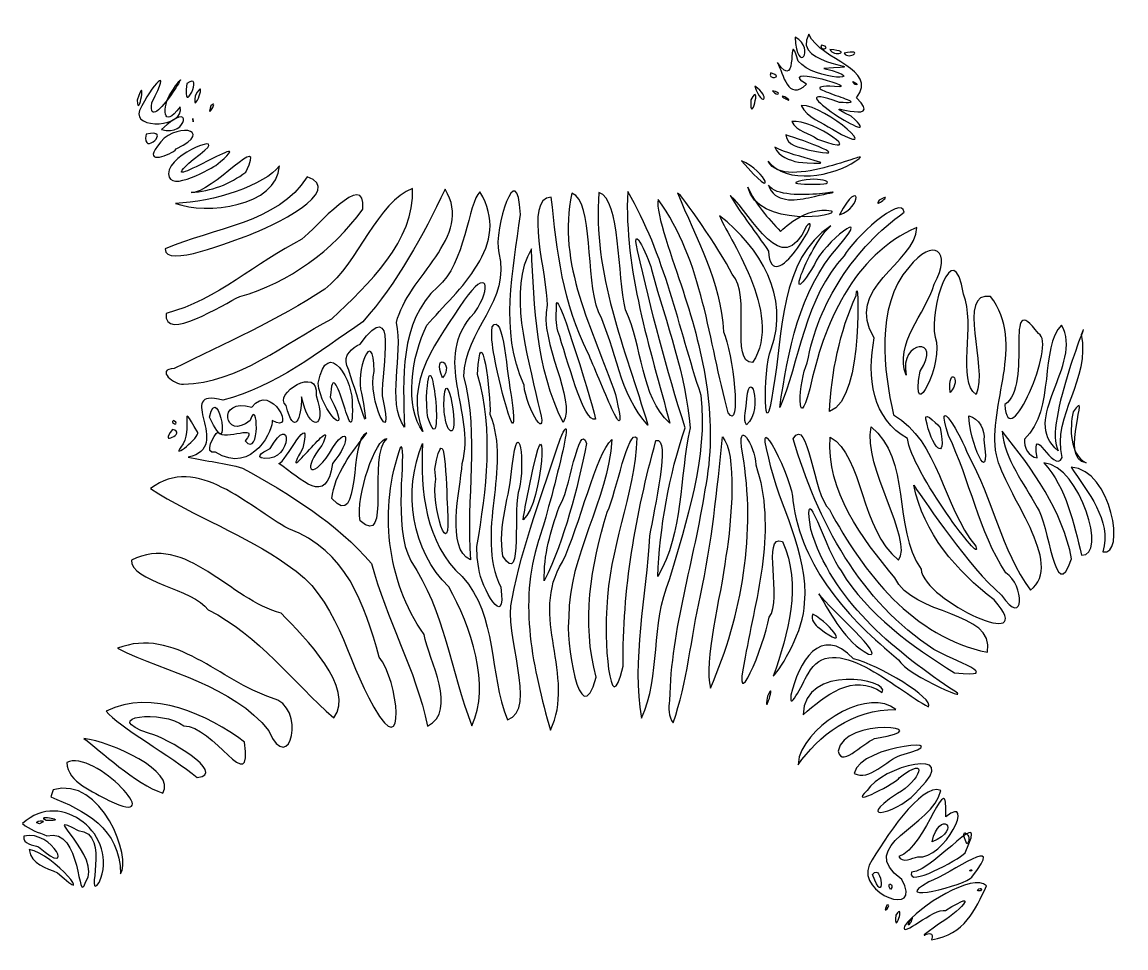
# Model space of a CAD drawing. Header units: centimetres. Extents: x -14.9 to 15.2, y -12.6 to 12.7.
import ezdxf

# ---------------------------------------------------------------- set-up
doc = ezdxf.new("R2010")
doc.units = ezdxf.units.CM
doc.header["$MEASUREMENT"] = 0
doc.layers.add('Layer 1', color=7, linetype='Continuous')

msp = doc.modelspace()

# ---------------------------------------------------------------- linework, layer by layer
at = {"layer": 'Layer 1'}
for points, knots in [([(5.70241, 11.57246), (6.31964, 10.66946), (5.93226, 12.66996), (6.26839, 11.6088), (6.26839, 11.6088), (6.73173, 11.05011), (8.3504, 11.06914), (6.96567, 11.40935), (6.96567, 11.40935), (8.64605, 11.47755), (6.018, 11.41511), (6.55622, 12.34184), (6.55622, 12.34184), (6.9, 11.58428), (8.47344, 11.41812), (7.85519, 10.60873), (7.85519, 10.60873), (8.71512, 9.76498), (6.59485, 10.65318), (7.71439, 10.10418), (7.71439, 10.10418), (8.89226, 9.03941), (5.4115, 11.21385), (7.39008, 10.48206), (7.39008, 10.48206), (8.64421, 10.38611), (5.69274, 11.01126), (7.40236, 10.90975), (7.40236, 10.90975), (7.76872, 10.93205), (5.66057, 11.51229), (6.49484, 10.97378), (6.49484, 10.97378), (5.98419, 10.49926), (5.86393, 11.25485), (5.70241, 11.57246)], [0, 0, 0, 0, 0.1, 0.1, 0.1, 0.1, 0.2, 0.2, 0.2, 0.2, 0.3, 0.3, 0.3, 0.3, 0.4, 0.4, 0.4, 0.4, 0.5, 0.5, 0.5, 0.5, 0.6, 0.6, 0.6, 0.6, 0.7, 0.7, 0.7, 0.7, 0.8, 0.8, 0.8, 0.8, 1, 1, 1, 1]), ([(-11.69028, 10.26258), (-11.35562, 10.95891), (-10.77746, 11.57514), (-11.35499, 10.47056), (-11.35499, 10.47056), (-11.4984, 9.4115), (-9.97199, 12.02612), (-10.83859, 10.73108), (-10.83859, 10.73108), (-11.0599, 10.39151), (-11.07943, 9.67832), (-10.58352, 10.36349), (-10.58352, 10.36349), (-10.43413, 9.79068), (-11.88511, 9.73651), (-11.69027, 10.26258), (-11.69027, 10.26258), (-11.69027, 10.26258), (-11.69028, 10.26258), (-11.69028, 10.26258)], [0, 0, 0, 0, 0.16666667, 0.16666667, 0.16666667, 0.16666667, 0.33333333, 0.33333333, 0.33333333, 0.33333333, 0.5, 0.5, 0.5, 0.5, 0.66666667, 0.66666667, 0.66666667, 0.66666667, 1, 1, 1, 1]), ([(6.35207, 10.39445), (7.03492, 10.4313), (8.72591, 8.85257), (7.20227, 9.7496), (7.20227, 9.7496), (6.91345, 9.94232), (6.50987, 10.05911), (6.35207, 10.39445)], [0, 0, 0, 0, 0.33333333, 0.33333333, 0.33333333, 0.33333333, 1, 1, 1, 1]), ([(-11.1946, 9.2851), (-10.79412, 9.97439), (-9.56986, 9.75641), (-10.68478, 9.21451), (-10.68478, 9.21451), (-10.82835, 9.03962), (-11.60304, 8.77543), (-11.1946, 9.2851)], [0, 0, 0, 0, 0.33333333, 0.33333333, 0.33333333, 0.33333333, 1, 1, 1, 1]), ([(-10.8791, 8.64769), (-10.67801, 9.20394), (-9.02797, 9.75008), (-10.22868, 8.92953), (-10.22868, 8.92953), (-11.57722, 7.75319), (-8.11857, 9.99729), (-9.60758, 8.76164), (-9.60758, 8.76164), (-9.83696, 8.62658), (-11.04401, 7.94445), (-10.87909, 8.64769), (-10.87909, 8.64769), (-10.87909, 8.64769), (-10.8791, 8.64769), (-10.8791, 8.64769)], [0, 0, 0, 0, 0.2, 0.2, 0.2, 0.2, 0.4, 0.4, 0.4, 0.4, 0.6, 0.6, 0.6, 0.6, 1, 1, 1, 1]), ([(-10.23384, 10.04154), (-10.23384, 10.04154), (-10.22894, 9.95007), (-10.22894, 9.95007), (-10.22894, 9.95007), (-10.22894, 9.95007), (-10.23384, 10.04154), (-10.23384, 10.04154)], [0, 0, 0, 0, 0.33333333, 0.33333333, 0.33333333, 0.33333333, 1, 1, 1, 1]), ([(6.09502, 9.96192), (6.67783, 10.03744), (8.26387, 8.91242), (6.79714, 9.48064), (6.79714, 9.48064), (6.57294, 9.655), (6.22622, 9.67667), (6.09502, 9.96192)], [0, 0, 0, 0, 0.33333333, 0.33333333, 0.33333333, 0.33333333, 1, 1, 1, 1]), ([(-10.27851, 8.02642), (-9.74353, 7.95843), (-8.18044, 9.81419), (-8.79322, 8.58383), (-8.79322, 8.58383), (-9.21097, 8.25221), (-9.7487, 8.05988), (-10.27851, 8.02642)], [0, 0, 0, 0, 0.33333333, 0.33333333, 0.33333333, 0.33333333, 1, 1, 1, 1]), ([(5.44791, 8.8791), (5.90596, 7.9938), (8.56891, 9.36531), (7.8359, 8.88752), (7.8359, 8.88752), (7.23379, 8.45934), (5.93658, 8.23805), (5.44791, 8.8791)], [0, 0, 0, 0, 0.33333333, 0.33333333, 0.33333333, 0.33333333, 1, 1, 1, 1]), ([(5.93549, 9.59666), (6.39141, 9.44982), (7.93098, 8.89843), (6.53469, 9.19177), (6.53469, 9.19177), (6.31365, 9.2553), (5.9543, 9.2985), (5.93549, 9.59666)], [0, 0, 0, 0, 0.33333333, 0.33333333, 0.33333333, 0.33333333, 1, 1, 1, 1]), ([(-10.35863, 0.81483), (-9.09393, 1.06257), (-10.80344, 2.7398), (-9.41627, 2.36272), (-9.41627, 2.36272), (-7.99711, 2.73606), (-6.78366, 3.68466), (-5.59832, 4.50393), (-5.59832, 4.50393), (-4.65216, 5.57459), (-3.97062, 6.84178), (-3.35547, 8.1151), (-3.35547, 8.1151), (-2.54939, 6.81608), (-4.40915, 5.7156), (-4.6811, 4.48184), (-4.6811, 4.48184), (-4.48078, 3.57992), (-4.95848, 2.34537), (-4.46827, 1.6308), (-4.46827, 1.6308), (-4.49761, 2.93367), (-4.62249, 4.50158), (-3.5572, 5.45484), (-3.5572, 5.45484), (-2.81471, 6.06043), (-2.72193, 7.76554), (-2.41058, 8.04379), (-2.41058, 8.04379), (-1.51082, 6.58814), (-3.01659, 5.38231), (-3.85439, 4.40661), (-3.85439, 4.40661), (-4.28008, 3.57981), (-4.46579, 2.15925), (-3.9614, 1.51289), (-3.9614, 1.51289), (-4.51103, 2.84339), (-3.54272, 4.03457), (-2.83388, 5.08761), (-2.83388, 5.08761), (-2.22251, 5.98107), (-2.05283, 5.47962), (-2.55573, 4.74477), (-2.55573, 4.74477), (-3.75196, 3.49269), (-2.50514, 2.05935), (-2.89035, 0.64497), (-2.89035, 0.64497), (-2.95192, -0.12103), (-3.33909, -1.68048), (-2.66693, -1.98113), (-2.66693, -1.98113), (-2.79648, -0.32668), (-2.41873, 1.39332), (-2.85137, 3.02369), (-2.85137, 3.02369), (-2.838, 4.25308), (-1.54908, 5.08183), (-1.89315, 6.3815), (-1.89315, 6.3815), (-2.04807, 7.04011), (-1.37711, 9.1041), (-1.30486, 7.42398), (-1.30486, 7.42398), (-1.50059, 5.86045), (-1.8865, 4.2845), (-1.20538, 2.77468), (-1.20538, 2.77468), (-1.15653, 2.12756), (-0.46608, 1.03295), (-0.82621, 2.29901), (-0.82621, 2.29901), (-1.11536, 3.60657), (-1.66365, 5.3824), (-1.00513, 6.48725), (-1.00513, 6.48725), (-0.9236, 4.90027), (-0.88612, 3.24034), (-0.14038, 1.76118), (-0.14038, 1.76118), (0.24006, 2.37472), (-0.80473, 3.93118), (-0.57749, 4.95562), (-0.57749, 4.95562), (-0.55629, 5.73145), (-1.23747, 7.87541), (-0.46186, 7.89779), (-0.46186, 7.89779), (-0.31339, 6.44115), (-0.14489, 4.98633), (0.53726, 3.65648), (0.53726, 3.65648), (0.83771, 2.99514), (1.72408, 0.63293), (1.2878, 2.52138), (1.2878, 2.52138), (0.6816, 4.27548), (-0.32918, 6.09126), (0.09988, 8.00642), (0.09988, 8.00642), (0.70376, 7.78165), (0.46001, 5.70116), (0.82225, 4.77198), (0.82225, 4.77198), (1.3232, 3.77059), (1.37995, 2.52732), (2.16983, 1.68875), (2.16983, 1.68875), (1.55706, 3.7532), (0.65504, 5.82949), (0.83676, 8.02713), (0.83676, 8.02713), (1.43038, 7.82929), (1.33271, 5.76567), (1.56296, 4.82553), (1.56296, 4.82553), (2.02398, 3.85603), (1.9669, 2.45703), (2.7665, 1.74413), (2.7665, 1.74413), (2.22786, 3.81134), (1.52095, 5.89347), (1.61956, 8.05184), (1.61956, 8.05184), (2.6348, 6.33772), (3.0039, 4.35731), (3.62244, 2.49616), (3.62244, 2.49616), (3.81728, 0.78832), (3.22542, -0.90021), (2.76408, -2.52384), (2.76408, -2.52384), (2.24131, -3.71861), (2.52941, -5.15713), (1.9964, -6.29521), (1.9964, -6.29521), (1.71463, -4.75056), (2.13009, -2.95917), (2.21666, -1.32696), (2.21666, -1.32696), (2.33255, -0.62387), (2.81591, 1.39232), (2.39007, 1.26363), (2.39007, 1.26363), (1.8358, -0.73995), (1.47222, -2.80137), (1.49525, -4.88301), (1.49525, -4.88301), (1.1181, -6.58254), (0.96673, -3.93142), (1.05331, -3.28382), (1.05331, -3.28382), (1.09816, -1.70358), (1.80363, -0.22896), (1.87379, 1.34097), (1.87379, 1.34097), (1.63282, 1.61548), (1.31505, -0.13665), (1.06479, -0.68499), (1.06479, -0.68499), (0.61369, -2.13016), (0.35694, -3.7077), (0.76232, -5.18374), (0.76232, -5.18374), (0.29998, -6.82573), (-0.07512, -4.08067), (0.01404, -3.54328), (0.01404, -3.54328), (0.0123, -1.84397), (1.09031, -0.38246), (1.18704, 1.29016), (1.18704, 1.29016), (0.76129, 0.91933), (0.31107, -1.06129), (-0.15427, -2.03932), (-0.15427, -2.03932), (-1.08688, -3.49213), (0.22852, -5.16055), (-0.48708, -6.63018), (-0.48708, -6.63018), (-0.95816, -4.95277), (-1.36985, -3.17363), (-0.80856, -1.45913), (-0.80856, -1.45913), (-0.65597, -1.07758), (0.33044, 2.62503), (-0.22308, 1.30807), (-0.22308, 1.30807), (-0.67808, -0.13678), (-1.25375, -1.56204), (-1.52739, -3.04808), (-1.52739, -3.04808), (-1.78705, -3.97728), (-0.81101, -6.06496), (-1.65302, -6.34273), (-1.65302, -6.34273), (-2.18292, -5.0699), (-1.90436, -3.53027), (-2.89464, -2.44237), (-2.89464, -2.44237), (-3.90481, -1.51137), (-4.0327, -0.11502), (-3.97317, 1.18142), (-3.97317, 1.18142), (-4.51684, -0.0966), (-4.26953, -1.7474), (-3.25288, -2.72005), (-3.25288, -2.72005), (-2.65924, -3.79539), (-2.10576, -5.42476), (-2.62842, -6.51054), (-2.62842, -6.51054), (-3.21001, -5.01655), (-3.36405, -3.38889), (-4.29292, -2.00938), (-4.29292, -2.00938), (-4.79752, -1.09217), (-4.40665, 0.98044), (-4.56035, 1.10091), (-4.56035, 1.10091), (-5.17472, -0.57889), (-4.96127, -2.54809), (-3.93135, -4.01537), (-3.93135, -4.01537), (-3.80183, -4.73419), (-2.99809, -6.09252), (-3.83754, -6.52044), (-3.83754, -6.52044), (-4.15152, -4.9769), (-4.96608, -3.5891), (-5.36463, -2.08336), (-5.36463, -2.08336), (-6.30305, -0.99009), (-7.62495, -0.16894), (-8.87613, 0.51341), (-8.87613, 0.51341), (-9.35994, 0.66241), (-9.86815, 0.69746), (-10.35863, 0.81483)], [0, 0, 0, 0, 0.01639344, 0.01639344, 0.01639344, 0.01639344, 0.03278689, 0.03278689, 0.03278689, 0.03278689, 0.04918033, 0.04918033, 0.04918033, 0.04918033, 0.06557377, 0.06557377, 0.06557377, 0.06557377, 0.08196721, 0.08196721, 0.08196721, 0.08196721, 0.09836066, 0.09836066, 0.09836066, 0.09836066, 0.1147541, 0.1147541, 0.1147541, 0.1147541, 0.13114754, 0.13114754, 0.13114754, 0.13114754, 0.14754098, 0.14754098, 0.14754098, 0.14754098, 0.16393443, 0.16393443, 0.16393443, 0.16393443, 0.18032787, 0.18032787, 0.18032787, 0.18032787, 0.19672131, 0.19672131, 0.19672131, 0.19672131, 0.21311475, 0.21311475, 0.21311475, 0.21311475, 0.2295082, 0.2295082, 0.2295082, 0.2295082, 0.24590164, 0.24590164, 0.24590164, 0.24590164, 0.26229508, 0.26229508, 0.26229508, 0.26229508, 0.27868852, 0.27868852, 0.27868852, 0.27868852, 0.29508197, 0.29508197, 0.29508197, 0.29508197, 0.31147541, 0.31147541, 0.31147541, 0.31147541, 0.32786885, 0.32786885, 0.32786885, 0.32786885, 0.3442623, 0.3442623, 0.3442623, 0.3442623, 0.36065574, 0.36065574, 0.36065574, 0.36065574, 0.37704918, 0.37704918, 0.37704918, 0.37704918, 0.39344262, 0.39344262, 0.39344262, 0.39344262, 0.40983607, 0.40983607, 0.40983607, 0.40983607, 0.42622951, 0.42622951, 0.42622951, 0.42622951, 0.44262295, 0.44262295, 0.44262295, 0.44262295, 0.45901639, 0.45901639, 0.45901639, 0.45901639, 0.47540984, 0.47540984, 0.47540984, 0.47540984, 0.49180328, 0.49180328, 0.49180328, 0.49180328, 0.50819672, 0.50819672, 0.50819672, 0.50819672, 0.52459016, 0.52459016, 0.52459016, 0.52459016, 0.54098361, 0.54098361, 0.54098361, 0.54098361, 0.55737705, 0.55737705, 0.55737705, 0.55737705, 0.57377049, 0.57377049, 0.57377049, 0.57377049, 0.59016393, 0.59016393, 0.59016393, 0.59016393, 0.60655738, 0.60655738, 0.60655738, 0.60655738, 0.62295082, 0.62295082, 0.62295082, 0.62295082, 0.63934426, 0.63934426, 0.63934426, 0.63934426, 0.6557377, 0.6557377, 0.6557377, 0.6557377, 0.67213115, 0.67213115, 0.67213115, 0.67213115, 0.68852459, 0.68852459, 0.68852459, 0.68852459, 0.70491803, 0.70491803, 0.70491803, 0.70491803, 0.72131148, 0.72131148, 0.72131148, 0.72131148, 0.73770492, 0.73770492, 0.73770492, 0.73770492, 0.75409836, 0.75409836, 0.75409836, 0.75409836, 0.7704918, 0.7704918, 0.7704918, 0.7704918, 0.78688525, 0.78688525, 0.78688525, 0.78688525, 0.80327869, 0.80327869, 0.80327869, 0.80327869, 0.81967213, 0.81967213, 0.81967213, 0.81967213, 0.83606557, 0.83606557, 0.83606557, 0.83606557, 0.85245902, 0.85245902, 0.85245902, 0.85245902, 0.86885246, 0.86885246, 0.86885246, 0.86885246, 0.8852459, 0.8852459, 0.8852459, 0.8852459, 0.90163934, 0.90163934, 0.90163934, 0.90163934, 0.91803279, 0.91803279, 0.91803279, 0.91803279, 0.93442623, 0.93442623, 0.93442623, 0.93442623, 0.95081967, 0.95081967, 0.95081967, 0.95081967, 0.96721311, 0.96721311, 0.96721311, 0.96721311, 1, 1, 1, 1]), ([(5.63337, 9.26528), (6.15697, 8.96083), (7.7502, 8.73894), (6.27498, 8.84964), (6.27498, 8.84964), (6.02927, 8.91038), (5.73446, 8.99937), (5.63337, 9.26528)], [0, 0, 0, 0, 0.33333333, 0.33333333, 0.33333333, 0.33333333, 1, 1, 1, 1]), ([(-10.70341, 7.73033), (-9.68743, 7.75456), (-8.25362, 8.23073), (-7.87616, 8.75136), (-7.87616, 8.75136), (-7.93199, 7.63651), (-9.87829, 7.41418), (-10.70341, 7.73033), (-10.70341, 7.73033), (-10.70341, 7.73033), (-10.70341, 7.73033), (-10.70341, 7.73033)], [0, 0, 0, 0, 0.25, 0.25, 0.25, 0.25, 0.5, 0.5, 0.5, 0.5, 1, 1, 1, 1]), ([(-10.96448, 4.72928), (-9.57075, 5.09613), (-8.49605, 6.13001), (-7.26507, 6.75275), (-7.26507, 6.75275), (-6.87357, 7.05519), (-5.50352, 8.69175), (-5.59947, 7.5751), (-5.59947, 7.5751), (-6.42658, 6.43829), (-7.6005, 5.56976), (-8.95493, 5.18845), (-8.95493, 5.18845), (-9.39838, 4.99372), (-11.03727, 3.91844), (-10.96448, 4.72928)], [0, 0, 0, 0, 0.2, 0.2, 0.2, 0.2, 0.4, 0.4, 0.4, 0.4, 0.6, 0.6, 0.6, 0.6, 1, 1, 1, 1]), ([(-10.99013, 6.48885), (-9.69946, 7.05894), (-7.90257, 7.18228), (-7.12035, 8.45393), (-7.12035, 8.45393), (-6.0472, 8.07677), (-8.09673, 7.07852), (-8.71181, 6.86745), (-8.71181, 6.86745), (-9.15755, 6.70065), (-11.01136, 5.95101), (-10.99013, 6.48885)], [0, 0, 0, 0, 0.25, 0.25, 0.25, 0.25, 0.5, 0.5, 0.5, 0.5, 1, 1, 1, 1]), ([(6.26495, 8.32202), (6.83412, 8.51456), (7.57847, 8.20283), (6.57074, 8.25675), (6.57074, 8.25675), (6.65014, 8.25518), (5.98852, 8.2479), (6.26495, 8.32202)], [0, 0, 0, 0, 0.33333333, 0.33333333, 0.33333333, 0.33333333, 1, 1, 1, 1]), ([(-10.74328, 3.23219), (-9.3551, 3.90719), (-7.92681, 4.55372), (-6.63516, 5.39138), (-6.63516, 5.39138), (-5.72815, 6.112), (-5.18287, 7.79875), (-4.24689, 8.13157), (-4.24689, 8.13157), (-4.18112, 6.71502), (-5.44481, 5.51839), (-6.44318, 4.58711), (-6.44318, 4.58711), (-7.72913, 3.92266), (-8.99274, 2.82468), (-10.49139, 2.80696), (-10.49139, 2.80696), (-10.74281, 2.76706), (-11.26187, 3.20585), (-10.74327, 3.23219), (-10.74327, 3.23219), (-10.74327, 3.23219), (-10.74328, 3.23219), (-10.74328, 3.23219)], [0, 0, 0, 0, 0.14285714, 0.14285714, 0.14285714, 0.14285714, 0.28571429, 0.28571429, 0.28571429, 0.28571429, 0.42857143, 0.42857143, 0.42857143, 0.42857143, 0.57142857, 0.57142857, 0.57142857, 0.57142857, 0.71428571, 0.71428571, 0.71428571, 0.71428571, 1, 1, 1, 1]), ([(4.89627, 8.17463), (5.14909, 7.05596), (7.46137, 7.37385), (7.1695, 7.52355), (7.1695, 7.52355), (6.48437, 7.6822), (5.77218, 6.95815), (5.7873, 6.96505), (5.7873, 6.96505), (5.4496, 7.33071), (5.08629, 7.70686), (4.89627, 8.17463)], [0, 0, 0, 0, 0.25, 0.25, 0.25, 0.25, 0.5, 0.5, 0.5, 0.5, 1, 1, 1, 1]), ([(5.45722, 8.22116), (5.85628, 7.64169), (8.41519, 8.30126), (6.55367, 7.88504), (6.55367, 7.88504), (6.17105, 7.78826), (5.61591, 7.75132), (5.45722, 8.22116)], [0, 0, 0, 0, 0.33333333, 0.33333333, 0.33333333, 0.33333333, 1, 1, 1, 1]), ([(2.75999, -5.81383), (2.79917, -3.85532), (3.43424, -1.98788), (3.72291, -0.07682), (3.72291, -0.07682), (4.09598, 1.76345), (3.70914, 3.60116), (3.12809, 5.34954), (3.12809, 5.34954), (2.86006, 6.17338), (2.369, 7.46609), (2.44889, 7.83684), (2.44889, 7.83684), (3.68165, 6.15463), (3.818, 3.97673), (4.36186, 2.0193), (4.36186, 2.0193), (4.72873, 1.45767), (4.49474, 3.68735), (4.22836, 4.22958), (4.22836, 4.22958), (4.16906, 5.60023), (3.4762, 6.77627), (2.97924, 8.01614), (2.97924, 8.01614), (3.07342, 7.98422), (4.13459, 6.48216), (4.46747, 5.80065), (4.46747, 5.80065), (5.01819, 5.21661), (4.38771, 3.3879), (5.02525, 3.39013), (5.02525, 3.39013), (5.90475, 4.73605), (4.2901, 6.87828), (4.12696, 7.38943), (4.12696, 7.38943), (5.23256, 6.52552), (6.05208, 5.18502), (5.52838, 3.7661), (5.52838, 3.7661), (5.29006, 3.13484), (5.34421, 0.91761), (5.58618, 2.67222), (5.58618, 2.67222), (5.85655, 4.16893), (5.76045, 6.22039), (7.16166, 7.11506), (7.16166, 7.11506), (6.61673, 6.72306), (5.77643, 4.51244), (6.7105, 6.06401), (6.7105, 6.06401), (6.94851, 6.66106), (8.36818, 7.73773), (7.35399, 6.54216), (7.35399, 6.54216), (6.2846, 5.33533), (5.99393, 3.69669), (5.76374, 2.16726), (5.76374, 2.16726), (6.28517, 3.34929), (6.4556, 5.1989), (7.52347, 6.29568), (7.52347, 6.29568), (7.74974, 6.74883), (9.10894, 7.99761), (9.15704, 7.48641), (9.15704, 7.48641), (7.79454, 6.51606), (6.81293, 5.02747), (6.51482, 3.38027), (6.51482, 3.38027), (6.27524, 2.91293), (6.21855, 1.33031), (6.58849, 2.67112), (6.58849, 2.67112), (6.94762, 4.41397), (7.76951, 6.3327), (9.50314, 7.07097), (9.50314, 7.07097), (9.47117, 6.10302), (7.48154, 5.40948), (8.34278, 4.06405), (8.34278, 4.06405), (8.13359, 2.99884), (8.2906, 1.83596), (9.24926, 1.32287), (9.24926, 1.32287), (9.34484, 0.43248), (11.36077, -2.23353), (11.10632, -1.61506), (11.10632, -1.61506), (10.20074, -0.50521), (10.11905, 1.23468), (8.8644, 1.97124), (8.8644, 1.97124), (8.60748, 3.13709), (8.35432, 4.92305), (9.28299, 5.98623), (9.28299, 5.98623), (9.95206, 6.83295), (10.47464, 6.4336), (9.97819, 5.5293), (9.97819, 5.5293), (9.73455, 4.72378), (8.8776, 3.89868), (9.20973, 3.04825), (9.20973, 3.04825), (9.01581, 4.02117), (10.2306, 4.10406), (9.59013, 3.16119), (9.59013, 3.16119), (9.31343, 1.54849), (10.27478, 3.42619), (9.9991, 4.08383), (9.9991, 4.08383), (9.82274, 4.82081), (10.5099, 6.96599), (10.77081, 5.25395), (10.77081, 5.25395), (11.12349, 4.45753), (10.58409, 2.8423), (11.12165, 2.52423), (11.12165, 2.52423), (11.4494, 3.25986), (10.56165, 5.34109), (11.51477, 5.19303), (11.51477, 5.19303), (12.49893, 3.8833), (11.41963, 2.27399), (11.67065, 0.87363), (11.67065, 0.87363), (11.91052, -0.2127), (13.56702, -2.09591), (12.59697, -2.81059), (12.59697, -2.81059), (11.80321, -1.71775), (11.56695, -0.31164), (10.89994, 0.87385), (10.89994, 0.87385), (10.7153, 1.39779), (9.96129, 2.67722), (10.3633, 1.40775), (10.3633, 1.40775), (10.95464, 0.18687), (11.18955, -1.21675), (11.92678, -2.33879), (11.92678, -2.33879), (12.44104, -2.66185), (12.46072, -3.8773), (11.80694, -2.94355), (11.80694, -2.94355), (10.90119, -2.16808), (9.80544, -0.48754), (9.41619, 0.04758), (9.41619, 0.04758), (9.67948, -1.24701), (10.58687, -2.30153), (11.6128, -3.07578), (11.6128, -3.07578), (12.89994, -4.5668), (9.70878, -3.11692), (9.61649, -2.24061), (9.61649, -2.24061), (8.83757, -1.09389), (9.35363, 0.7784), (8.25521, 1.63688), (8.25521, 1.63688), (8.0241, 0.55695), (9.42787, -1.46437), (8.99905, -1.98953), (8.99905, -1.98953), (7.96533, -1.17947), (8.04751, 0.84125), (7.14248, 1.35988), (7.14248, 1.35988), (7.02562, -0.10558), (8.00913, -1.4058), (8.90274, -2.47171), (8.90274, -2.47171), (9.39255, -3.54437), (11.62952, -3.34559), (11.43081, -4.50375), (11.43081, -4.50375), (9.39845, -4.09607), (8.04922, -2.3413), (7.11805, -0.61256), (7.11805, -0.61256), (6.66993, -0.2169), (6.54301, 1.98488), (6.13152, 1.31652), (6.13152, 1.31652), (6.77931, -0.91532), (7.96949, -3.13604), (9.96995, -4.4274), (9.96995, -4.4274), (10.48557, -4.72099), (11.9364, -5.21577), (10.53114, -5.06216), (10.53114, -5.06216), (9.36419, -4.33524), (8.16566, -3.4842), (7.43657, -2.28802), (7.43657, -2.28802), (7.06677, -1.82979), (6.36463, 0.46029), (6.60972, -1.15468), (6.60972, -1.15468), (7.17995, -3.05913), (8.82188, -4.4069), (10.40493, -5.48425), (10.40493, -5.48425), (11.28598, -6.00392), (9.23843, -5.14912), (9.00529, -4.70651), (9.00529, -4.70651), (7.63966, -3.59695), (6.35105, -2.19054), (6.12267, -0.36881), (6.12267, -0.36881), (6.14878, 0.15179), (5.02149, 2.38869), (5.46573, 0.78856), (5.46573, 0.78856), (5.7446, -0.53775), (6.56395, -1.7812), (6.4421, -3.16342), (6.4421, -3.16342), (6.43118, -3.89965), (5.80945, -4.92894), (5.58801, -5.15877), (5.58801, -5.15877), (5.99228, -3.98929), (6.37469, -2.67768), (5.84126, -1.48464), (5.84126, -1.48464), (5.25373, -1.26187), (5.86652, -3.06452), (5.47359, -3.55058), (5.47359, -3.55058), (5.36407, -4.30131), (4.43832, -6.47001), (4.82094, -4.63876), (4.82094, -4.63876), (5.13626, -2.91678), (5.69364, -1.12408), (5.11189, 0.60743), (5.11189, 0.60743), (5.09273, 1.14096), (4.57207, 1.94714), (4.74816, 0.91948), (4.74816, 0.91948), (5.13281, -1.24157), (4.73855, -3.48231), (3.88048, -5.48105), (3.88048, -5.48105), (3.67245, -4.77442), (4.16405, -2.99498), (4.29831, -1.88691), (4.29831, -1.88691), (4.45451, -0.93339), (4.6078, 0.93824), (4.20136, 1.36484), (4.20136, 1.36484), (4.05944, -0.08375), (3.91597, -1.52855), (3.60301, -2.95598), (3.60301, -2.95598), (3.34759, -4.10506), (3.24154, -5.33436), (2.86084, -6.42762), (2.86084, -6.42762), (2.73018, -6.25347), (2.73114, -6.01924), (2.75999, -5.81384), (2.75999, -5.81384), (2.75999, -5.81384), (2.75999, -5.81383), (2.75999, -5.81383)], [0, 0, 0, 0, 0.01408451, 0.01408451, 0.01408451, 0.01408451, 0.02816901, 0.02816901, 0.02816901, 0.02816901, 0.04225352, 0.04225352, 0.04225352, 0.04225352, 0.05633803, 0.05633803, 0.05633803, 0.05633803, 0.07042254, 0.07042254, 0.07042254, 0.07042254, 0.08450704, 0.08450704, 0.08450704, 0.08450704, 0.09859155, 0.09859155, 0.09859155, 0.09859155, 0.11267606, 0.11267606, 0.11267606, 0.11267606, 0.12676056, 0.12676056, 0.12676056, 0.12676056, 0.14084507, 0.14084507, 0.14084507, 0.14084507, 0.15492958, 0.15492958, 0.15492958, 0.15492958, 0.16901408, 0.16901408, 0.16901408, 0.16901408, 0.18309859, 0.18309859, 0.18309859, 0.18309859, 0.1971831, 0.1971831, 0.1971831, 0.1971831, 0.21126761, 0.21126761, 0.21126761, 0.21126761, 0.22535211, 0.22535211, 0.22535211, 0.22535211, 0.23943662, 0.23943662, 0.23943662, 0.23943662, 0.25352113, 0.25352113, 0.25352113, 0.25352113, 0.26760563, 0.26760563, 0.26760563, 0.26760563, 0.28169014, 0.28169014, 0.28169014, 0.28169014, 0.29577465, 0.29577465, 0.29577465, 0.29577465, 0.30985915, 0.30985915, 0.30985915, 0.30985915, 0.32394366, 0.32394366, 0.32394366, 0.32394366, 0.33802817, 0.33802817, 0.33802817, 0.33802817, 0.35211268, 0.35211268, 0.35211268, 0.35211268, 0.36619718, 0.36619718, 0.36619718, 0.36619718, 0.38028169, 0.38028169, 0.38028169, 0.38028169, 0.3943662, 0.3943662, 0.3943662, 0.3943662, 0.4084507, 0.4084507, 0.4084507, 0.4084507, 0.42253521, 0.42253521, 0.42253521, 0.42253521, 0.43661972, 0.43661972, 0.43661972, 0.43661972, 0.45070423, 0.45070423, 0.45070423, 0.45070423, 0.46478873, 0.46478873, 0.46478873, 0.46478873, 0.47887324, 0.47887324, 0.47887324, 0.47887324, 0.49295775, 0.49295775, 0.49295775, 0.49295775, 0.50704225, 0.50704225, 0.50704225, 0.50704225, 0.52112676, 0.52112676, 0.52112676, 0.52112676, 0.53521127, 0.53521127, 0.53521127, 0.53521127, 0.54929577, 0.54929577, 0.54929577, 0.54929577, 0.56338028, 0.56338028, 0.56338028, 0.56338028, 0.57746479, 0.57746479, 0.57746479, 0.57746479, 0.5915493, 0.5915493, 0.5915493, 0.5915493, 0.6056338, 0.6056338, 0.6056338, 0.6056338, 0.61971831, 0.61971831, 0.61971831, 0.61971831, 0.63380282, 0.63380282, 0.63380282, 0.63380282, 0.64788732, 0.64788732, 0.64788732, 0.64788732, 0.66197183, 0.66197183, 0.66197183, 0.66197183, 0.67605634, 0.67605634, 0.67605634, 0.67605634, 0.69014085, 0.69014085, 0.69014085, 0.69014085, 0.70422535, 0.70422535, 0.70422535, 0.70422535, 0.71830986, 0.71830986, 0.71830986, 0.71830986, 0.73239437, 0.73239437, 0.73239437, 0.73239437, 0.74647887, 0.74647887, 0.74647887, 0.74647887, 0.76056338, 0.76056338, 0.76056338, 0.76056338, 0.77464789, 0.77464789, 0.77464789, 0.77464789, 0.78873239, 0.78873239, 0.78873239, 0.78873239, 0.8028169, 0.8028169, 0.8028169, 0.8028169, 0.81690141, 0.81690141, 0.81690141, 0.81690141, 0.83098592, 0.83098592, 0.83098592, 0.83098592, 0.84507042, 0.84507042, 0.84507042, 0.84507042, 0.85915493, 0.85915493, 0.85915493, 0.85915493, 0.87323944, 0.87323944, 0.87323944, 0.87323944, 0.88732394, 0.88732394, 0.88732394, 0.88732394, 0.90140845, 0.90140845, 0.90140845, 0.90140845, 0.91549296, 0.91549296, 0.91549296, 0.91549296, 0.92957746, 0.92957746, 0.92957746, 0.92957746, 0.94366197, 0.94366197, 0.94366197, 0.94366197, 0.95774648, 0.95774648, 0.95774648, 0.95774648, 0.97183099, 0.97183099, 0.97183099, 0.97183099, 1, 1, 1, 1]), ([(4.41462, 7.94732), (5.0362, 7.40112), (5.81511, 5.61022), (6.49137, 7.108), (6.49137, 7.108), (7.00154, 7.61168), (5.53114, 5.0313), (5.45942, 6.4278), (5.45942, 6.4278), (5.11988, 6.94032), (4.72277, 7.41394), (4.41462, 7.94732)], [0, 0, 0, 0, 0.25, 0.25, 0.25, 0.25, 0.5, 0.5, 0.5, 0.5, 1, 1, 1, 1]), ([(1.88826, 6.44303), (2.25945, 4.81689), (2.67717, 3.20017), (3.18697, 1.61154), (3.18697, 1.61154), (2.74631, 0.32383), (2.49148, -1.12683), (2.43874, -2.44301), (2.43874, -2.44301), (3.1493, -1.23435), (3.02479, 0.26298), (3.31948, 1.6083), (3.31948, 1.6083), (3.21728, 3.05206), (2.66513, 4.45852), (2.28854, 5.8637), (2.28854, 5.8637), (2.23715, 6.14749), (1.69008, 7.34853), (1.88826, 6.44303)], [0, 0, 0, 0, 0.16666667, 0.16666667, 0.16666667, 0.16666667, 0.33333333, 0.33333333, 0.33333333, 0.33333333, 0.5, 0.5, 0.5, 0.5, 0.66666667, 0.66666667, 0.66666667, 0.66666667, 1, 1, 1, 1]), ([(7.12616, 2.05466), (8.10761, 2.38653), (7.8896, 6.08127), (7.85141, 5.22054), (7.85141, 5.22054), (7.40166, 4.2497), (7.16027, 3.08605), (7.12616, 2.05466)], [0, 0, 0, 0, 0.33333333, 0.33333333, 0.33333333, 0.33333333, 1, 1, 1, 1]), ([(-0.28437, 4.24377), (-0.02778, 3.53019), (0.41169, 1.71516), (0.7465, 1.8509), (0.7465, 1.8509), (0.57212, 2.55008), (-0.39439, 5.70967), (-0.31881, 4.89513), (-0.31881, 4.89513), (-0.33798, 4.67792), (-0.32913, 4.45752), (-0.28437, 4.24378), (-0.28437, 4.24378), (-0.28437, 4.24378), (-0.28437, 4.24377), (-0.28437, 4.24377)], [0, 0, 0, 0, 0.2, 0.2, 0.2, 0.2, 0.4, 0.4, 0.4, 0.4, 0.6, 0.6, 0.6, 0.6, 1, 1, 1, 1]), ([(11.90038, 2.25007), (12.70098, 2.75165), (11.80831, 5.53065), (12.82172, 4.17952), (12.82172, 4.17952), (13.32188, 3.95225), (11.97571, 0.78263), (11.90038, 2.25007)], [0, 0, 0, 0, 0.33333333, 0.33333333, 0.33333333, 0.33333333, 1, 1, 1, 1]), ([(-6.03384, 3.31045), (-5.78672, 2.68311), (-5.31553, 0.84388), (-5.63672, 2.55646), (-5.63672, 2.55646), (-5.81819, 3.10225), (-5.32443, 4.4675), (-5.28898, 3.14505), (-5.28898, 3.14505), (-5.5054, 2.41829), (-4.70364, 0.83607), (-5.07244, 2.48075), (-5.07244, 2.48075), (-5.09616, 3.21849), (-4.63052, 5.28724), (-5.67653, 3.89602), (-5.67653, 3.89602), (-5.89357, 3.79466), (-6.13696, 3.58341), (-6.03383, 3.31045), (-6.03383, 3.31045), (-6.03383, 3.31045), (-6.03384, 3.31045), (-6.03384, 3.31045)], [0, 0, 0, 0, 0.14285714, 0.14285714, 0.14285714, 0.14285714, 0.28571429, 0.28571429, 0.28571429, 0.28571429, 0.42857143, 0.42857143, 0.42857143, 0.42857143, 0.57142857, 0.57142857, 0.57142857, 0.57142857, 0.71428571, 0.71428571, 0.71428571, 0.71428571, 1, 1, 1, 1]), ([(-1.99147, 3.43315), (-1.87294, 2.77155), (-1.31301, 0.64578), (-1.54302, 2.43502), (-1.54302, 2.43502), (-1.67923, 2.98286), (-1.75373, 4.82185), (-2.07526, 4.36546), (-2.07526, 4.36546), (-2.11357, 4.05263), (-2.04944, 3.73899), (-1.99147, 3.43315)], [0, 0, 0, 0, 0.25, 0.25, 0.25, 0.25, 0.5, 0.5, 0.5, 0.5, 1, 1, 1, 1]), ([(12.44121, 1.3019), (13.28916, 2.12968), (12.83575, 3.80989), (13.45013, 4.41442), (13.45013, 4.41442), (14.05368, 3.32737), (12.2809, 1.83748), (13.35886, 0.98961), (13.35886, 0.98961), (12.92561, 1.68031), (14.34735, 5.0259), (13.9875, 4.15198), (13.9875, 4.15198), (14.2583, 2.93777), (13.18722, 1.97798), (13.46228, 0.8032), (13.46228, 0.8032), (13.23295, 0.31671), (12.61054, 1.86182), (12.78311, 0.79451), (12.78311, 0.79451), (12.56034, 0.82922), (12.40186, 1.08772), (12.44121, 1.30189), (12.44121, 1.30189), (12.44121, 1.30189), (12.44121, 1.3019), (12.44121, 1.3019)], [0, 0, 0, 0, 0.125, 0.125, 0.125, 0.125, 0.25, 0.25, 0.25, 0.25, 0.375, 0.375, 0.375, 0.375, 0.5, 0.5, 0.5, 0.5, 0.625, 0.625, 0.625, 0.625, 0.75, 0.75, 0.75, 0.75, 1, 1, 1, 1]), ([(-3.82918, 1.89045), (-3.33189, 0.46435), (-3.76676, 4.51645), (-3.86287, 2.43705), (-3.86287, 2.43705), (-3.86027, 2.25452), (-3.85256, 2.07164), (-3.82918, 1.89045)], [0, 0, 0, 0, 0.33333333, 0.33333333, 0.33333333, 0.33333333, 1, 1, 1, 1]), ([(-2.43558, -2.22461), (-2.38826, -2.72436), (-1.66508, -3.96345), (-1.8414, -2.73318), (-1.8414, -2.73318), (-2.55202, -1.21588), (-1.53527, 0.48687), (-2.13531, 1.98847), (-2.13531, 1.98847), (-2.09922, 2.51394), (-2.3865, 4.71955), (-2.47378, 3.06964), (-2.47378, 3.06964), (-2.01733, 1.51035), (-2.23046, -0.04733), (-2.48814, -1.61823), (-2.48814, -1.61823), (-2.48814, -1.61823), (-2.47878, -1.92215), (-2.47878, -1.92215), (-2.47878, -1.92215), (-2.47878, -1.92215), (-2.43558, -2.22461), (-2.43558, -2.22461)], [0, 0, 0, 0, 0.14285714, 0.14285714, 0.14285714, 0.14285714, 0.28571429, 0.28571429, 0.28571429, 0.28571429, 0.42857143, 0.42857143, 0.42857143, 0.42857143, 0.57142857, 0.57142857, 0.57142857, 0.57142857, 0.71428571, 0.71428571, 0.71428571, 0.71428571, 1, 1, 1, 1]), ([(-6.81993, 2.83438), (-6.74058, 2.05176), (-5.84417, 1.16384), (-6.48611, 2.44807), (-6.48611, 2.44807), (-6.4004, 3.92039), (-5.84571, 0.62013), (-5.88806, 2.21111), (-5.88806, 2.21111), (-5.83956, 2.8631), (-6.55615, 4.13822), (-6.81993, 2.83438)], [0, 0, 0, 0, 0.25, 0.25, 0.25, 0.25, 0.5, 0.5, 0.5, 0.5, 1, 1, 1, 1]), ([(-3.27242, 1.59471), (-2.87277, 1.06306), (-3.36764, 3.76932), (-3.39048, 2.2055), (-3.39048, 2.2055), (-3.37864, 1.99836), (-3.35548, 1.7874), (-3.27242, 1.59471)], [0, 0, 0, 0, 0.33333333, 0.33333333, 0.33333333, 0.33333333, 1, 1, 1, 1]), ([(-7.69376, 2.22223), (-7.46266, 1.35595), (-7.27844, 1.86091), (-7.27333, 2.45971), (-7.27333, 2.45971), (-7.06477, 1.48712), (-6.5566, 1.55289), (-6.87656, 2.49828), (-6.87656, 2.49828), (-6.76556, 3.34751), (-8.0836, 2.51949), (-7.69376, 2.22223)], [0, 0, 0, 0, 0.25, 0.25, 0.25, 0.25, 0.5, 0.5, 0.5, 0.5, 1, 1, 1, 1]), ([(4.85948, 1.69238), (5.36122, 2.14163), (4.89769, 3.46135), (4.85435, 2.19885), (4.85435, 2.19885), (4.82358, 2.03418), (4.77074, 1.85149), (4.85948, 1.69238)], [0, 0, 0, 0, 0.33333333, 0.33333333, 0.33333333, 0.33333333, 1, 1, 1, 1]), ([(-9.62058, 0.94655), (-8.58734, 0.30043), (-8.01723, 1.63555), (-8.07123, 1.81086), (-8.07123, 1.81086), (-7.37956, 1.40193), (-8.09237, 2.88849), (-8.62632, 2.17663), (-8.62632, 2.17663), (-9.61038, 2.4726), (-9.37892, 1.22186), (-8.67409, 1.81418), (-8.67409, 1.81418), (-8.46019, 2.49772), (-8.38792, 0.76497), (-8.80571, 1.25439), (-8.80571, 1.25439), (-8.39409, 1.77475), (-9.34717, 1.22982), (-9.55561, 1.49561), (-9.55561, 1.49561), (-9.64753, 1.44262), (-9.96092, 0.86994), (-9.62059, 0.94655), (-9.62059, 0.94655), (-9.62059, 0.94655), (-9.62058, 0.94655), (-9.62058, 0.94655)], [0, 0, 0, 0, 0.125, 0.125, 0.125, 0.125, 0.25, 0.25, 0.25, 0.25, 0.375, 0.375, 0.375, 0.375, 0.5, 0.5, 0.5, 0.5, 0.625, 0.625, 0.625, 0.625, 0.75, 0.75, 0.75, 0.75, 1, 1, 1, 1]), ([(13.76009, 2.04706), (14.29177, 2.8298), (13.35024, 0.75487), (14.11947, 0.65598), (14.11947, 0.65598), (13.65462, 0.89545), (13.67443, 1.60748), (13.76009, 2.04706)], [0, 0, 0, 0, 0.33333333, 0.33333333, 0.33333333, 0.33333333, 1, 1, 1, 1]), ([(-10.56283, 1.08745), (-10.17, 1.5484), (-10.68003, 2.49679), (-10.09707, 1.48582), (-10.09707, 1.48582), (-10.04217, 1.37132), (-10.82385, 0.72679), (-10.56283, 1.08745)], [0, 0, 0, 0, 0.33333333, 0.33333333, 0.33333333, 0.33333333, 1, 1, 1, 1]), ([(-1.23338, -0.89522), (-0.6559, -0.41268), (-0.57222, 2.41307), (-0.95388, 0.51485), (-0.95388, 0.51485), (-1.06414, 0.04841), (-1.15473, -0.42249), (-1.23338, -0.89522)], [0, 0, 0, 0, 0.33333333, 0.33333333, 0.33333333, 0.33333333, 1, 1, 1, 1]), ([(-8.27387, 0.7813), (-7.50369, 0.70396), (-7.52925, 2.10816), (-8.1262, 1.05102), (-8.1262, 1.05102), (-8.19482, 1.01971), (-8.63295, 0.79627), (-8.27387, 0.7813)], [0, 0, 0, 0, 0.33333333, 0.33333333, 0.33333333, 0.33333333, 1, 1, 1, 1]), ([(-7.88853, 0.63703), (-7.2598, 0.22573), (-6.58991, -0.566), (-6.42868, 0.64373), (-6.42868, 0.64373), (-5.88991, 1.25066), (-5.98981, 1.82095), (-6.50534, 0.92082), (-6.50534, 0.92082), (-7.04401, 0.131), (-7.2419, 0.49625), (-6.71852, 1.13267), (-6.71852, 1.13267), (-6.17491, 2.24266), (-7.9925, -0.2573), (-7.23984, 1.05454), (-7.23984, 1.05454), (-6.96428, 2.21238), (-7.72257, 0.64005), (-7.88853, 0.63702), (-7.88853, 0.63702), (-7.88853, 0.63702), (-7.88853, 0.63703), (-7.88853, 0.63703)], [0, 0, 0, 0, 0.14285714, 0.14285714, 0.14285714, 0.14285714, 0.28571429, 0.28571429, 0.28571429, 0.28571429, 0.42857143, 0.42857143, 0.42857143, 0.42857143, 0.57142857, 0.57142857, 0.57142857, 0.57142857, 0.71428571, 0.71428571, 0.71428571, 0.71428571, 1, 1, 1, 1]), ([(9.75189, 1.85097), (9.88119, 1.11944), (10.35263, 0.57824), (10.1343, 1.62479), (10.1343, 1.62479), (10.15487, 1.60994), (9.67403, 2.11591), (9.75189, 1.85097)], [0, 0, 0, 0, 0.33333333, 0.33333333, 0.33333333, 0.33333333, 1, 1, 1, 1]), ([(-3.60573, 0.20997), (-3.76937, -0.46814), (-3.18499, -2.25817), (-3.29062, -0.58079), (-3.29062, -0.58079), (-3.33328, 0.03686), (-3.35082, 2.03719), (-3.64097, 0.48333), (-3.64097, 0.48333), (-3.64097, 0.48333), (-3.60573, 0.20997), (-3.60573, 0.20997), (-3.60573, 0.20997), (-3.60573, 0.20997), (-3.60573, 0.20997), (-3.60573, 0.20997)], [0, 0, 0, 0, 0.2, 0.2, 0.2, 0.2, 0.4, 0.4, 0.4, 0.4, 0.6, 0.6, 0.6, 0.6, 1, 1, 1, 1]), ([(-1.77943, -1.88174), (-1.22406, -2.81084), (-1.52981, -0.46095), (-1.33629, -0.05612), (-1.33629, -0.05612), (-1.17637, 0.60505), (-1.33988, 2.07206), (-1.53278, 0.57529), (-1.53278, 0.57529), (-1.58019, -0.24711), (-1.92906, -1.0508), (-1.77944, -1.88174), (-1.77944, -1.88174), (-1.77944, -1.88174), (-1.77943, -1.88174), (-1.77943, -1.88174)], [0, 0, 0, 0, 0.2, 0.2, 0.2, 0.2, 0.4, 0.4, 0.4, 0.4, 0.6, 0.6, 0.6, 0.6, 1, 1, 1, 1]), ([(-0.65263, -2.55712), (-0.08122, -1.38285), (0.23324, -0.08349), (0.50131, 1.18285), (0.50131, 1.18285), (0.28037, 1.83446), (0.02765, -0.19959), (-0.24975, -0.54202), (-0.24975, -0.54202), (-0.47577, -1.18931), (-0.6783, -1.86388), (-0.65263, -2.55712)], [0, 0, 0, 0, 0.25, 0.25, 0.25, 0.25, 0.5, 0.5, 0.5, 0.5, 1, 1, 1, 1]), ([(10.92018, 1.93549), (10.92013, 1.30148), (11.52998, -0.16583), (11.33225, 1.28161), (11.33225, 1.28161), (11.37147, 1.53886), (11.19429, 1.88821), (10.92018, 1.93549)], [0, 0, 0, 0, 0.33333333, 0.33333333, 0.33333333, 0.33333333, 1, 1, 1, 1]), ([(11.82985, 1.52), (12.6647, 0.47726), (13.47603, -0.65953), (13.72133, -1.95689), (13.72133, -1.95689), (13.26893, -3.31018), (13.09773, -0.94024), (12.77855, -0.55777), (12.77855, -0.55777), (12.42306, 0.11307), (11.90473, 0.73688), (11.82985, 1.51999), (11.82985, 1.51999), (11.82985, 1.51999), (11.82985, 1.52), (11.82985, 1.52)], [0, 0, 0, 0, 0.2, 0.2, 0.2, 0.2, 0.4, 0.4, 0.4, 0.4, 0.6, 0.6, 0.6, 0.6, 1, 1, 1, 1]), ([(-6.44567, -0.31769), (-5.61695, -1.23821), (-6.00042, 1.32679), (-5.48755, 1.47521), (-5.48755, 1.47521), (-5.8895, 0.95142), (-6.38072, 0.35789), (-6.44567, -0.31769)], [0, 0, 0, 0, 0.33333333, 0.33333333, 0.33333333, 0.33333333, 1, 1, 1, 1]), ([(-5.66924, -0.91944), (-4.80683, -1.71467), (-5.49862, 0.86229), (-4.94714, 1.31862), (-4.94714, 1.31862), (-5.24002, 1.35762), (-5.80271, -0.23956), (-5.66924, -0.91944)], [0, 0, 0, 0, 0.33333333, 0.33333333, 0.33333333, 0.33333333, 1, 1, 1, 1]), ([(-11.38415, -0.0425), (-10.12361, 0.92074), (-8.71627, -0.55018), (-7.61936, -1.14014), (-7.61936, -1.14014), (-6.05424, -1.71971), (-5.553, -3.1861), (-5.15549, -4.63262), (-5.15549, -4.63262), (-4.6282, -5.24894), (-4.40085, -7.59619), (-5.29915, -5.99945), (-5.29915, -5.99945), (-6.06395, -4.69079), (-6.27606, -2.98691), (-7.66043, -2.11841), (-7.66043, -2.11841), (-8.81832, -1.28723), (-10.19818, -0.82599), (-11.38415, -0.0425)], [0, 0, 0, 0, 0.16666667, 0.16666667, 0.16666667, 0.16666667, 0.33333333, 0.33333333, 0.33333333, 0.33333333, 0.5, 0.5, 0.5, 0.5, 0.66666667, 0.66666667, 0.66666667, 0.66666667, 1, 1, 1, 1]), ([(12.96551, 0.66175), (13.98384, 0.54771), (14.68999, -1.91007), (13.99397, -1.85629), (13.99397, -1.85629), (13.76838, -0.9821), (13.58907, -0.03102), (12.96551, 0.66175)], [0, 0, 0, 0, 0.33333333, 0.33333333, 0.33333333, 0.33333333, 1, 1, 1, 1]), ([(13.70546, 0.53968), (14.82022, 0.47954), (15.20234, -1.92013), (14.57291, -1.76948), (14.57291, -1.76948), (14.8209, -0.89471), (14.15152, -0.13519), (13.70546, 0.53968)], [0, 0, 0, 0, 0.33333333, 0.33333333, 0.33333333, 0.33333333, 1, 1, 1, 1]), ([(-11.91037, -1.99359), (-10.42661, -1.23209), (-9.20409, -3.09599), (-7.8255, -3.43914), (-7.8255, -3.43914), (-7.17254, -4.10497), (-5.79098, -5.49118), (-6.39027, -6.29054), (-6.39027, -6.29054), (-7.51437, -5.32384), (-8.42294, -4.04423), (-9.81213, -3.34848), (-9.81213, -3.34848), (-10.2263, -2.77031), (-11.93446, -2.57163), (-11.91037, -1.99359)], [0, 0, 0, 0, 0.2, 0.2, 0.2, 0.2, 0.4, 0.4, 0.4, 0.4, 0.6, 0.6, 0.6, 0.6, 1, 1, 1, 1]), ([(6.82762, -2.9101), (7.18004, -3.35985), (8.6731, -4.66109), (8.18428, -4.55809), (8.18428, -4.55809), (7.54272, -4.19807), (7.19146, -3.51678), (6.82762, -2.9101)], [0, 0, 0, 0, 0.33333333, 0.33333333, 0.33333333, 0.33333333, 1, 1, 1, 1]), ([(6.66344, -3.46174), (7.20469, -3.75455), (7.71728, -4.52364), (6.83999, -3.84004), (6.83999, -3.84004), (6.73319, -3.76436), (6.59247, -3.60911), (6.66344, -3.46174)], [0, 0, 0, 0, 0.33333333, 0.33333333, 0.33333333, 0.33333333, 1, 1, 1, 1]), ([(-12.29139, -4.39637), (-10.72212, -3.78498), (-9.47406, -5.31254), (-8.08625, -5.74105), (-8.08625, -5.74105), (-7.09757, -5.98046), (-7.59881, -7.94966), (-8.16455, -6.64405), (-8.16455, -6.64405), (-9.14658, -5.39815), (-10.928, -5.06091), (-12.29139, -4.39637)], [0, 0, 0, 0, 0.25, 0.25, 0.25, 0.25, 0.5, 0.5, 0.5, 0.5, 1, 1, 1, 1]), ([(6.07156, -5.67067), (6.26323, -4.79575), (6.88532, -3.71268), (7.77361, -4.68459), (7.77361, -4.68459), (8.45531, -4.83335), (9.99268, -5.77235), (9.8211, -5.99138), (9.8211, -5.99138), (8.94155, -5.5299), (7.18306, -3.85283), (6.54266, -5.08833), (6.54266, -5.08833), (6.46144, -5.1992), (5.99833, -6.21422), (6.07156, -5.67067)], [0, 0, 0, 0, 0.2, 0.2, 0.2, 0.2, 0.4, 0.4, 0.4, 0.4, 0.6, 0.6, 0.6, 0.6, 1, 1, 1, 1]), ([(6.40124, -6.20774), (6.43574, -4.80461), (8.78358, -5.2424), (8.55958, -5.59754), (8.55958, -5.59754), (7.75714, -5.0482), (6.99879, -5.69356), (6.40124, -6.20774)], [0, 0, 0, 0, 0.33333333, 0.33333333, 0.33333333, 0.33333333, 1, 1, 1, 1]), ([(-12.59636, -6.11044), (-11.34712, -5.48957), (-9.82142, -6.21022), (-8.82461, -6.94998), (-8.82461, -6.94998), (-8.58526, -8.53559), (-9.70904, -6.46644), (-10.48154, -6.50944), (-10.48154, -6.50944), (-11.03177, -6.05914), (-12.83727, -6.25085), (-11.41976, -6.71549), (-11.41976, -6.71549), (-10.96837, -6.82085), (-9.26919, -7.81347), (-10.11178, -7.92004), (-10.11178, -7.92004), (-10.82267, -7.33031), (-12.27704, -6.51791), (-12.59636, -6.11044), (-12.59636, -6.11044), (-12.59636, -6.11044), (-12.59636, -6.11044), (-12.59636, -6.11044)], [0, 0, 0, 0, 0.14285714, 0.14285714, 0.14285714, 0.14285714, 0.28571429, 0.28571429, 0.28571429, 0.28571429, 0.42857143, 0.42857143, 0.42857143, 0.42857143, 0.57142857, 0.57142857, 0.57142857, 0.57142857, 0.71428571, 0.71428571, 0.71428571, 0.71428571, 1, 1, 1, 1]), ([(6.29344, -7.34894), (6.63033, -6.37396), (8.22177, -5.47564), (8.92858, -6.06658), (8.92858, -6.06658), (7.76335, -6.02709), (6.79795, -6.80477), (6.26392, -7.57427), (6.26392, -7.57427), (6.26392, -7.57427), (6.29344, -7.34894), (6.29344, -7.34894)], [0, 0, 0, 0, 0.25, 0.25, 0.25, 0.25, 0.5, 0.5, 0.5, 0.5, 1, 1, 1, 1]), ([(7.35975, -7.1995), (7.487, -6.25051), (10.25733, -6.54999), (8.40091, -6.84575), (8.40091, -6.84575), (8.13601, -6.86074), (7.4549, -7.69045), (7.35975, -7.1995)], [0, 0, 0, 0, 0.33333333, 0.33333333, 0.33333333, 0.33333333, 1, 1, 1, 1]), ([(-13.2021, -6.85214), (-12.45108, -6.95173), (-10.67979, -7.73456), (-11.04788, -8.34526), (-11.04788, -8.34526), (-11.80655, -8.08972), (-12.76999, -7.17468), (-13.2021, -6.85214)], [0, 0, 0, 0, 0.33333333, 0.33333333, 0.33333333, 0.33333333, 1, 1, 1, 1]), ([(7.79573, -7.80312), (7.98196, -6.98199), (10.8135, -6.83249), (9.06773, -7.30676), (9.06773, -7.30676), (8.67466, -7.42213), (8.20352, -8.04444), (7.79573, -7.80312)], [0, 0, 0, 0, 0.33333333, 0.33333333, 0.33333333, 0.33333333, 1, 1, 1, 1]), ([(-13.67323, -7.5088), (-12.93138, -7.11073), (-10.82919, -9.36495), (-12.52867, -8.53937), (-12.52867, -8.53937), (-12.94087, -8.30297), (-13.63963, -8.05854), (-13.67323, -7.5088)], [0, 0, 0, 0, 0.33333333, 0.33333333, 0.33333333, 0.33333333, 1, 1, 1, 1]), ([(8.14686, -8.2707), (8.5129, -7.61658), (10.78411, -7.03746), (9.55478, -8.24451), (9.55478, -8.24451), (9.10366, -8.85477), (7.67316, -9.22363), (8.97114, -8.35072), (8.97114, -8.35072), (9.57646, -8.0316), (9.8927, -7.25353), (9.01779, -7.92165), (9.01779, -7.92165), (9.01987, -8.02515), (7.57383, -8.78817), (8.14686, -8.2707)], [0, 0, 0, 0, 0.2, 0.2, 0.2, 0.2, 0.4, 0.4, 0.4, 0.4, 0.6, 0.6, 0.6, 0.6, 1, 1, 1, 1]), ([(9.00718, -10.06884), (9.76074, -9.83392), (10.36336, -7.47708), (10.29, -8.98377), (10.29, -8.98377), (11.12193, -8.3431), (10.25777, -10.18984), (9.52902, -10.07812), (9.52902, -10.07812), (9.37936, -10.11432), (9.09902, -10.25866), (9.00718, -10.06884)], [0, 0, 0, 0, 0.25, 0.25, 0.25, 0.25, 0.5, 0.5, 0.5, 0.5, 1, 1, 1, 1]), ([(-14.04389, -8.25433), (-12.72326, -7.85207), (-11.87629, -10.14988), (-12.21034, -10.54108), (-12.21034, -10.54108), (-12.19633, -9.31208), (-13.20879, -8.79614), (-14.10799, -8.44464), (-14.10799, -8.44464), (-14.10799, -8.44464), (-14.04389, -8.25433), (-14.04389, -8.25433)], [0, 0, 0, 0, 0.25, 0.25, 0.25, 0.25, 0.5, 0.5, 0.5, 0.5, 1, 1, 1, 1]), ([(8.20117, -10.30212), (8.63183, -9.5878), (9.60389, -8.05855), (10.15531, -8.2673), (10.15531, -8.2673), (9.95568, -9.26022), (7.78007, -9.74919), (9.09555, -10.69212), (9.09555, -10.69212), (9.68083, -11.76364), (7.8674, -11.08087), (8.20117, -10.30212)], [0, 0, 0, 0, 0.25, 0.25, 0.25, 0.25, 0.5, 0.5, 0.5, 0.5, 1, 1, 1, 1]), ([(-14.87565, -9.17006), (-13.82833, -8.18909), (-12.20637, -9.51247), (-12.79033, -10.78179), (-12.79033, -10.78179), (-13.21108, -11.32323), (-12.42877, -9.42157), (-13.35642, -9.36249), (-13.35642, -9.36249), (-14.48333, -8.73513), (-12.65171, -10.08439), (-13.15628, -10.7671), (-13.15628, -10.7671), (-13.39057, -11.47755), (-13.24321, -9.25208), (-14.21362, -9.50629), (-14.21362, -9.50629), (-14.43954, -9.4083), (-14.69019, -9.34247), (-14.87565, -9.17006)], [0, 0, 0, 0, 0.16666667, 0.16666667, 0.16666667, 0.16666667, 0.33333333, 0.33333333, 0.33333333, 0.33333333, 0.5, 0.5, 0.5, 0.5, 0.66666667, 0.66666667, 0.66666667, 0.66666667, 1, 1, 1, 1]), ([(9.36024, -10.49939), (10.03383, -10.42601), (11.49661, -8.48765), (10.82054, -9.9667), (10.82054, -9.9667), (10.61666, -10.17252), (9.21667, -10.93166), (9.36024, -10.49939)], [0, 0, 0, 0, 0.33333333, 0.33333333, 0.33333333, 0.33333333, 1, 1, 1, 1]), ([(-14.84265, -9.51482), (-14.04608, -9.32127), (-13.40337, -10.72097), (-14.43863, -9.80391), (-14.43863, -9.80391), (-14.57342, -9.75257), (-14.88926, -9.73871), (-14.84265, -9.51482)], [0, 0, 0, 0, 0.33333333, 0.33333333, 0.33333333, 0.33333333, 1, 1, 1, 1]), ([(9.82882, -10.7632), (10.44082, -10.53052), (11.98486, -9.37904), (10.99723, -10.62835), (10.99723, -10.62835), (10.87802, -10.84659), (8.69282, -11.38708), (9.82882, -10.7632)], [0, 0, 0, 0, 0.33333333, 0.33333333, 0.33333333, 0.33333333, 1, 1, 1, 1]), ([(-14.69696, -9.88272), (-14.00503, -9.97168), (-12.84173, -11.51346), (-13.91955, -10.51036), (-13.91955, -10.51036), (-14.23497, -10.38635), (-14.63846, -10.28441), (-14.69696, -9.88272)], [0, 0, 0, 0, 0.33333333, 0.33333333, 0.33333333, 0.33333333, 1, 1, 1, 1]), ([(9.16762, -11.96768), (9.54876, -11.41943), (11.0337, -10.49957), (11.40604, -10.87085), (11.40604, -10.87085), (11.08948, -11.52424), (10.81335, -12.19051), (9.90315, -12.34185), (9.90315, -12.34185), (10.05627, -11.88669), (9.23991, -12.56049), (10.09101, -11.91194), (10.09101, -11.91194), (10.60304, -11.62363), (11.32884, -10.88338), (10.28549, -11.54203), (10.28549, -11.54203), (9.96541, -11.45753), (9.04517, -12.3351), (9.16762, -11.96769), (9.16762, -11.96769), (9.16762, -11.96769), (9.16762, -11.96768), (9.16762, -11.96768)], [0, 0, 0, 0, 0.14285714, 0.14285714, 0.14285714, 0.14285714, 0.28571429, 0.28571429, 0.28571429, 0.28571429, 0.42857143, 0.42857143, 0.42857143, 0.42857143, 0.57142857, 0.57142857, 0.57142857, 0.57142857, 0.71428571, 0.71428571, 0.71428571, 0.71428571, 1, 1, 1, 1])]:
    msp.add_open_spline(points, degree=3, knots=knots, dxfattribs=at)
for points in [[(6.18588, 12.25991), (6.76782, 11.92912), (6.22566, 11.20316), (6.18588, 12.25991)], [(6.90623, 12.04416), (7.25272, 11.94787), (6.78202, 11.86881), (6.90623, 12.04416)], [(7.13458, 11.92354), (7.7805, 11.87272), (7.21962, 11.70372), (7.13458, 11.92354)], [(7.51722, 11.82392), (8.09653, 11.94736), (7.66189, 11.61606), (7.51722, 11.82392)], [(-11.75145, 10.54137), (-11.47908, 11.37979), (-11.71663, 9.9518), (-11.75145, 10.54137)], [(-10.39497, 10.99187), (-9.89616, 11.38257), (-10.5477, 9.99189), (-10.39497, 10.99187)], [(-10.17297, 10.65714), (-9.80014, 11.30623), (-10.24658, 10.01377), (-10.17297, 10.65714)], [(5.52144, 11.28463), (5.92889, 11.15164), (5.39344, 11.08719), (5.52144, 11.28463)], [(7.822, 10.97196), (8.0088, 10.90019), (7.60056, 11.17986), (7.822, 10.97196)], [(4.97704, 10.55164), (5.29851, 11.1266), (4.94196, 9.75889), (4.97704, 10.55164)], [(5.08221, 10.91948), (5.53076, 10.6407), (5.3089, 10.28368), (5.08221, 10.91948)], [(-11.09047, 9.73967), (-10.20643, 10.61451), (-10.36555, 9.52163), (-11.09047, 9.73967)], [(-9.74176, 10.38874), (-9.50994, 10.59942), (-9.88623, 9.97164), (-9.74176, 10.38874)], [(5.56618, 10.79761), (5.84049, 10.74609), (5.71832, 10.62463), (5.56618, 10.79761)], [(5.90639, 10.63376), (6.2615, 10.39233), (5.62603, 10.72383), (5.90639, 10.63376)], [(-11.50997, 9.61192), (-10.7571, 9.80544), (-11.63525, 8.95716), (-11.50997, 9.61192)], [(4.7209, 8.89317), (5.39481, 8.62515), (5.763, 7.66215), (4.7209, 8.89317)], [(7.39352, 7.41973), (7.96753, 8.48329), (8.02554, 7.61162), (7.39352, 7.41973)], [(8.47642, 7.81498), (8.94676, 8.07861), (8.26647, 7.53234), (8.47642, 7.81498)], [(-3.42836, 2.97243), (-3.08214, 3.38499), (-3.7223, 3.71211), (-3.42836, 2.97243)], [(10.41468, 2.57777), (10.75302, 2.95715), (10.32961, 3.31548), (10.41468, 2.57777)], [(-9.7816, 1.90775), (-9.12632, 0.4724), (-9.54733, 2.95625), (-9.7816, 1.90775)], [(-10.75844, 1.81021), (-10.53498, 1.66311), (-10.90727, 1.73278), (-10.75844, 1.81021)], [(-10.78488, 1.56714), (-10.37321, 1.49371), (-11.2194, 1.07153), (-10.78488, 1.56714)], [(5.43258, -5.69669), (5.69024, -5.14049), (5.30599, -6.4264), (5.43258, -5.69669)], [(-14.23362, -9.0922), (-13.53039, -9.10765), (-14.56314, -8.89079), (-14.23362, -9.0922)], [(9.91826, -9.67031), (10.77272, -9.31681), (10.11589, -8.76758), (9.91826, -9.67031)], [(-14.41461, -9.17687), (-14.07327, -9.02902), (-14.70433, -9.11303), (-14.41461, -9.17687)], [(10.86828, -9.72668), (11.07787, -9.50671), (10.5994, -9.18008), (10.86828, -9.72668)], [(8.29554, -10.55679), (8.63792, -11.51478), (8.57484, -10.20623), (8.29554, -10.55679)], [(10.97394, -10.46918), (11.07271, -10.40384), (10.87173, -10.44034), (10.97394, -10.46918)], [(8.78592, -10.96788), (8.92574, -10.82051), (8.64583, -10.72587), (8.78592, -10.96788)], [(11.23519, -11.00501), (11.35833, -10.84127), (11.00493, -11.03417), (11.23519, -11.00501)], [(8.68178, -11.39959), (8.85931, -11.32385), (8.52691, -11.7246), (8.68178, -11.39959)], [(8.92879, -11.66377), (9.20918, -11.26355), (8.87408, -12.30279), (8.92879, -11.66377)], [(9.33756, -11.86375), (9.4919, -11.48631), (9.11814, -12.14045), (9.33756, -11.86375)]]:
    msp.add_open_spline(points, degree=3, dxfattribs=at)

doc.saveas('drawing.dxf')
